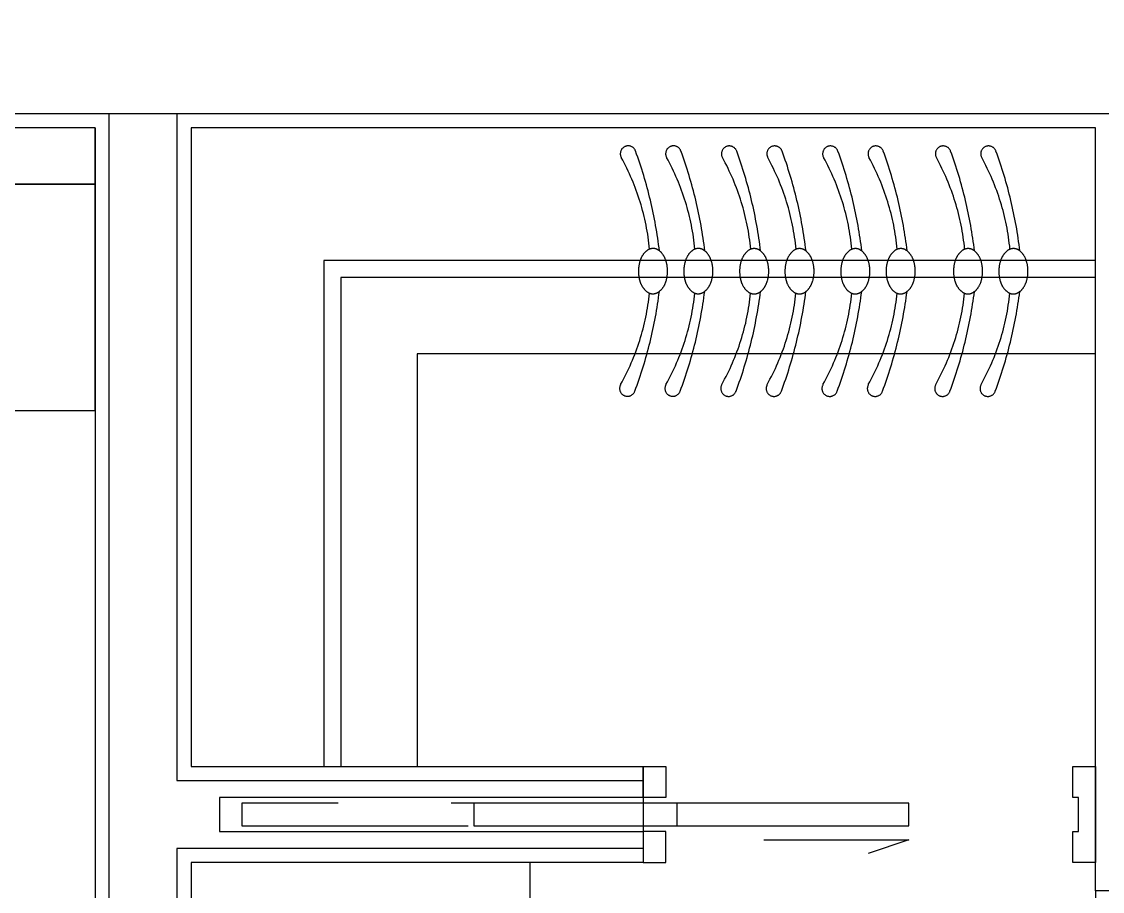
# Model space of a CAD drawing. Header units: millimetres. Extents: x 10000 to 302800, y 6800 to 229018.
# Drawn here: x 182743 to 184656, y 139261 to 140800 of the extents above; entities that cross this region are included whole.
import ezdxf

# ---------------------------------------------------------------- set-up
doc = ezdxf.new("R2010")
doc.units = ezdxf.units.MM
doc.header["$LTSCALE"] = 400
doc.header["$MEASUREMENT"] = 0
for name, pattern in [('X-ROOM TYPE-SR-3Bay_8F 확장형$0$CONTINOUS', [0]), ('X-ROOM TYPE-SR-3Bay_8F 확장형$0$HID', [1.5, 1, -0.5]), ('X-ROOM TYPE-SR-3Bay_8F 확장형$0$HIDDEN', [0.375, 0.25, -0.125])]:
    doc.linetypes.add(name, pattern=pattern)
doc.layers.get('0').update_dxf_attribs({"linetype": 'CONTINUOUS'})
for name, color, linetype in [('A-DIM1', 7, 'CONTINUOUS'), ('X-EXT_8F$0$A-254', 254, 'CONTINUOUS'), ('X-ROOM TYPE-SR-2Bay_2_8F 확장형$0$A-WALD', 7, 'CONTINUOUS'), ('X-ROOM TYPE-SR-3Bay_8F 확장형$0$.WA_BUILT-IN LOW', 252, 'CONTINUOUS'), ('X-ROOM TYPE-SR-3Bay_8F 확장형$0$.WA_Built-in_Lower', 252, 'CONTINUOUS'), ('X-ROOM TYPE-SR-3Bay_8F 확장형$0$.WA_FP_Furn', 252, 'X-ROOM TYPE-SR-3Bay_8F 확장형$0$CONTINOUS'), ('X-ROOM TYPE-SR-3Bay_8F 확장형$0$.WA_Wall-Finish', 252, 'CONTINUOUS'), ('X-ROOM TYPE-SR-3Bay_8F 확장형$0$A-WALD', 7, 'CONTINUOUS'), ('X-ROOM TYPE-SR-3Bay_8F 확장형$0$X-ROOM TYPE-SR-1.3+1.7Bay$0$__Door-bomba', 252, 'CONTINUOUS'), ('X-ROOM TYPE-SR-3Bay_8F 확장형$0$X-ROOM TYPE-SR-2bay_1$0$X-ROOM TYPE-SR-1.3+1.7Bay$0$__Door-bomba', 252, 'CONTINUOUS')]:
    doc.layers.add(name, color=color, linetype=linetype)

# ---------------------------------------------------------------- blocks, each defined once
blk = doc.blocks.new('X-EXT_8F')
at = {"layer": 'X-EXT_8F$0$A-254'}
h = blk.add_hatch(dxfattribs=at)
h.set_pattern_fill('LINE', color=252, scale=100, angle=90)
h.set_pattern_definition([(90, (0, 0), (-317.5, 2e-14), [])])
edge = h.paths.add_edge_path()
edge.add_line((214444.8, 68021.2), (188877.6, 70521.2))
edge.add_line((188877.6, 70521.2), (174255.5, 70521.2))
edge.add_arc((174255.5, 68371.2), 2150, 90, 167)
edge.add_line((172160.6, 68854.9), (172053.9, 68392.8))
edge.add_arc((174148.8, 67909.2), 2150, 167, 180)
edge.add_line((171998.8, 67909.2), (171998.8, 38021.2))
edge.add_arc((174148.8, 38021.2), 2150, 180, 270)
edge.add_line((174148.8, 35871.2), (195098.8, 35871.2))
edge.add_line((195098.8, 35871.2), (195098.8, 36521.2))
edge.add_line((195098.8, 36521.2), (174648.8, 36521.2))
edge.add_arc((174648.8, 38021.2), 1500, 180, 270, ccw=False)
edge.add_line((173148.8, 38021.2), (173148.8, 67371.2))
edge.add_arc((174648.8, 67371.2), 1500, 90, 180, ccw=False)
edge.add_line((174648.8, 68871.2), (187974.8, 68871.2))
edge.add_line((187974.8, 68871.2), (202089.9, 68021.2))
edge.add_line((202089.9, 68021.2), (214444.8, 68021.2))
blk = doc.blocks.new('X-ROOM TYPE-SR-3Bay_8F 확장형')
at = {"color": 8, "linetype": 'X-ROOM TYPE-SR-3Bay_8F 확장형$0$HID'}
blk.add_lwpolyline([(178353.8, 43911.1), (179123.8, 43911.1), (179123.8, 43951.1), (178353.8, 43951.1)], close=True, dxfattribs=at)
at = {"layer": 'X-ROOM TYPE-SR-3Bay_8F 확장형$0$.WA_BUILT-IN LOW', "linetype": 'X-ROOM TYPE-SR-3Bay_8F 확장형$0$HIDDEN', "ltscale": 100}
for points in [[(179863.8, 44911.2), (178498.8, 44911.2), (178498.8, 44016.1)], [(179863.8, 44881.2), (178528.8, 44881.2), (178528.8, 44016.1)]]:
    blk.add_lwpolyline(points, dxfattribs=at)
for centre, radius, start, end in [((179037.1, 45100.4), 13.9, 20.1013, 208.9296), ((179117.3, 45100.4), 13.9, 20.1013, 208.9296), ((179216.1, 45100.2), 13.9, 20.1013, 208.9296), ((179296.4, 45100.2), 13.9, 20.1013, 208.9296), ((179395.1, 45100.2), 13.9, 20.1013, 208.9296), ((179475.4, 45100.2), 13.9, 20.1013, 208.9296), ((179594.6, 45100.2), 13.9, 20.1013, 208.9296), ((179674.9, 45100.2), 13.9, 20.1013, 208.9296), ((178311.4, 44834.8), 786.7, 6.8344, 20.1013), ((178391.7, 44834.8), 786.7, 6.8344, 20.1013), ((178490.4, 44834.6), 786.7, 6.8344, 20.1013), ((178570.7, 44834.6), 786.7, 6.8344, 20.1013), ((178669.5, 44834.6), 786.7, 6.8344, 20.1013), ((178749.7, 44834.6), 786.7, 6.8344, 20.1013), ((178868.9, 44834.6), 786.7, 6.8344, 20.1013), ((178949.2, 44834.6), 786.7, 6.8344, 20.1013), ((178660.4, 44892.1), 416.5, 5.4326, 28.9296), ((178740.6, 44892.1), 416.5, 5.4326, 28.9296), ((178839.4, 44892), 416.5, 5.4326, 28.9296), ((178919.6, 44892), 416.5, 5.4326, 28.9296), ((179018.4, 44892), 416.5, 5.4326, 28.9296), ((179098.6, 44892), 416.5, 5.4326, 28.9296), ((179217.9, 44892), 416.5, 5.4326, 28.9296), ((179298.1, 44892), 416.5, 5.4326, 28.9296), ((178660.4, 44895.4), 416.5, 330.7368, 354.2338), ((178311.8, 44954.8), 786.7, 339.5651, 352.832), ((178740.6, 44895.4), 416.5, 330.7368, 354.2338), ((178392, 44954.8), 786.7, 339.5651, 352.832), ((178839.4, 44895.3), 416.5, 330.7368, 354.2338), ((178490.8, 44954.7), 786.7, 339.5651, 352.832), ((178919.6, 44895.3), 416.5, 330.7368, 354.2338), ((178571, 44954.7), 786.7, 339.5651, 352.832), ((179018.4, 44895.3), 416.5, 330.7368, 354.2338), ((178669.8, 44954.7), 786.7, 339.5651, 352.832), ((179098.6, 44895.3), 416.5, 330.7368, 354.2338), ((178750, 44954.7), 786.7, 339.5651, 352.832), ((179217.9, 44895.3), 416.5, 330.7368, 354.2338), ((178869.3, 44954.7), 786.7, 339.5651, 352.832), ((179298.1, 44895.3), 416.5, 330.7368, 354.2338), ((178949.5, 44954.7), 786.7, 339.5651, 352.832), ((179035.9, 44685), 13.9, 150.7368, 339.5651), ((179116.1, 44685), 13.9, 150.7368, 339.5651), ((179214.9, 44684.8), 13.9, 150.7368, 339.5651), ((179295.2, 44684.8), 13.9, 150.7368, 339.5651), ((179393.9, 44684.8), 13.9, 150.7368, 339.5651), ((179474.2, 44684.8), 13.9, 150.7368, 339.5651), ((179593.4, 44684.8), 13.9, 150.7368, 339.5651), ((179673.6, 44684.8), 13.9, 150.7368, 339.5651)]:
    blk.add_arc(centre, radius, start, end, dxfattribs=at)
at = {"layer": 'X-ROOM TYPE-SR-3Bay_8F 확장형$0$.WA_BUILT-IN LOW', "linetype": 'X-ROOM TYPE-SR-3Bay_8F 확장형$0$HIDDEN', "ltscale": 50}
for centre, radius, start, end in [((179088.3, 44904.7), 30.1, 122.685, 147.1547), ((179081.1, 44915.8), 16.9, 89.8332, 122.685), ((179081.1, 44915.8), 16.9, 56.9814, 89.8332), ((179073.9, 44904.7), 30.1, 32.5117, 56.9814), ((179168.5, 44904.7), 30.1, 122.685, 147.1547), ((179161.3, 44915.8), 16.9, 89.8332, 122.685), ((179161.3, 44915.8), 16.9, 56.9814, 89.8332), ((179154.1, 44904.7), 30.1, 32.5117, 56.9814), ((179267.3, 44904.5), 30.1, 122.685, 147.1547), ((179260.1, 44915.6), 16.9, 89.8332, 122.685), ((179260.1, 44915.6), 16.9, 56.9814, 89.8332), ((179252.9, 44904.5), 30.1, 32.5117, 56.9814), ((179347.5, 44904.5), 30.1, 122.685, 147.1547), ((179340.4, 44915.6), 16.9, 89.8332, 122.685), ((179340.4, 44915.6), 16.9, 56.9814, 89.8332), ((179333.2, 44904.5), 30.1, 32.5117, 56.9814), ((179446.3, 44904.5), 30.1, 122.685, 147.1547), ((179439.1, 44915.6), 16.9, 89.8332, 122.685), ((179439.1, 44915.6), 16.9, 56.9814, 89.8332), ((179431.9, 44904.5), 30.1, 32.5117, 56.9814), ((179526.5, 44904.5), 30.1, 122.685, 147.1547), ((179519.4, 44915.6), 16.9, 89.8332, 122.685), ((179519.4, 44915.6), 16.9, 56.9814, 89.8332), ((179512.2, 44904.5), 30.1, 32.5117, 56.9814), ((179645.8, 44904.5), 30.1, 122.685, 147.1547), ((179638.6, 44915.6), 16.9, 89.8332, 122.685), ((179638.6, 44915.6), 16.9, 56.9814, 89.8332), ((179631.4, 44904.5), 30.1, 32.5117, 56.9814), ((179726, 44904.5), 30.1, 122.685, 147.1547), ((179718.9, 44915.6), 16.9, 89.8332, 122.685), ((179718.9, 44915.6), 16.9, 56.9814, 89.8332), ((179711.7, 44904.5), 30.1, 32.5117, 56.9814), ((179117.7, 44892.5), 62.4, 164.9535, 179.8332), ((179099.6, 44897.3), 43.7, 147.1547, 164.9535), ((179062.5, 44897.4), 43.7, 14.7129, 32.5117), ((179044.4, 44892.7), 62.4, 359.8332, 14.7129), ((179197.9, 44892.5), 62.4, 164.9535, 179.8332), ((179179.9, 44897.3), 43.7, 147.1547, 164.9535), ((179142.7, 44897.4), 43.7, 14.7129, 32.5117), ((179124.7, 44892.7), 62.4, 359.8332, 14.7129), ((179296.7, 44892.3), 62.4, 164.9535, 179.8332), ((179278.6, 44897.1), 43.7, 147.1547, 164.9535), ((179241.5, 44897.2), 43.7, 14.7129, 32.5117), ((179223.5, 44892.5), 62.4, 359.8332, 14.7129), ((179376.9, 44892.3), 62.4, 164.9535, 179.8332), ((179358.9, 44897.1), 43.7, 147.1547, 164.9535), ((179321.7, 44897.2), 43.7, 14.7129, 32.5117), ((179303.7, 44892.5), 62.4, 359.8332, 14.7129), ((179475.7, 44892.3), 62.4, 164.9535, 179.8332), ((179457.7, 44897.1), 43.7, 147.1547, 164.9535), ((179420.5, 44897.2), 43.7, 14.7129, 32.5117), ((179402.5, 44892.5), 62.4, 359.8332, 14.7129), ((179555.9, 44892.3), 62.4, 164.9535, 179.8332), ((179537.9, 44897.1), 43.7, 147.1547, 164.9535), ((179500.8, 44897.2), 43.7, 14.7129, 32.5117), ((179482.7, 44892.5), 62.4, 359.8332, 14.7129), ((179675.2, 44892.3), 62.4, 164.9535, 179.8332), ((179657.1, 44897.1), 43.7, 147.1547, 164.9535), ((179620, 44897.2), 43.7, 14.7129, 32.5117), ((179601.9, 44892.5), 62.4, 359.8332, 14.7129), ((179755.4, 44892.3), 62.4, 164.9535, 179.8332), ((179737.4, 44897.1), 43.7, 147.1547, 164.9535), ((179700.2, 44897.2), 43.7, 14.7129, 32.5117), ((179682.2, 44892.5), 62.4, 359.8332, 14.7129), ((179117.7, 44892.5), 62.4, 179.8332, 194.7129), ((179044.4, 44892.7), 62.4, 344.9535, 359.8332), ((179197.9, 44892.5), 62.4, 179.8332, 194.7129), ((179124.7, 44892.7), 62.4, 344.9535, 359.8332), ((179296.7, 44892.3), 62.4, 179.8332, 194.7129), ((179223.5, 44892.5), 62.4, 344.9535, 359.8332), ((179376.9, 44892.3), 62.4, 179.8332, 194.7129), ((179303.7, 44892.5), 62.4, 344.9535, 359.8332), ((179475.7, 44892.3), 62.4, 179.8332, 194.7129), ((179402.5, 44892.5), 62.4, 344.9535, 359.8332), ((179555.9, 44892.3), 62.4, 179.8332, 194.7129), ((179482.7, 44892.5), 62.4, 344.9535, 359.8332), ((179675.2, 44892.3), 62.4, 179.8332, 194.7129), ((179601.9, 44892.5), 62.4, 344.9535, 359.8332), ((179755.4, 44892.3), 62.4, 179.8332, 194.7129), ((179682.2, 44892.5), 62.4, 344.9535, 359.8332), ((179099.6, 44887.7), 43.7, 194.7129, 212.5117), ((179062.5, 44887.8), 43.7, 327.1547, 344.9535), ((179179.8, 44887.7), 43.7, 194.7129, 212.5117), ((179142.7, 44887.8), 43.7, 327.1547, 344.9535), ((179278.6, 44887.5), 43.7, 194.7129, 212.5117), ((179241.5, 44887.6), 43.7, 327.1547, 344.9535), ((179358.8, 44887.5), 43.7, 194.7129, 212.5117), ((179321.7, 44887.6), 43.7, 327.1547, 344.9535), ((179457.6, 44887.5), 43.7, 194.7129, 212.5117), ((179420.5, 44887.6), 43.7, 327.1547, 344.9535), ((179537.9, 44887.5), 43.7, 194.7129, 212.5117), ((179500.7, 44887.6), 43.7, 327.1547, 344.9535), ((179657.1, 44887.5), 43.7, 194.7129, 212.5117), ((179620, 44887.6), 43.7, 327.1547, 344.9535), ((179737.3, 44887.5), 43.7, 194.7129, 212.5117), ((179700.2, 44887.6), 43.7, 327.1547, 344.9535), ((179088.2, 44880.4), 30.1, 212.5117, 236.9814), ((179081, 44869.4), 16.9, 236.9814, 269.8332), ((179081, 44869.4), 16.9, 269.8332, 302.685), ((179073.8, 44880.5), 30.1, 302.685, 327.1547), ((179168.4, 44880.4), 30.1, 212.5117, 236.9814), ((179161.2, 44869.4), 16.9, 236.9814, 269.8332), ((179161.2, 44869.4), 16.9, 269.8332, 302.685), ((179154.1, 44880.5), 30.1, 302.685, 327.1547), ((179267.2, 44880.3), 30.1, 212.5117, 236.9814), ((179260, 44869.2), 16.9, 236.9814, 269.8332), ((179260, 44869.2), 16.9, 269.8332, 302.685), ((179252.9, 44880.3), 30.1, 302.685, 327.1547), ((179347.4, 44880.3), 30.1, 212.5117, 236.9814), ((179340.2, 44869.2), 16.9, 236.9814, 269.8332), ((179340.2, 44869.2), 16.9, 269.8332, 302.685), ((179333.1, 44880.3), 30.1, 302.685, 327.1547), ((179446.2, 44880.3), 30.1, 212.5117, 236.9814), ((179439, 44869.2), 16.9, 236.9814, 269.8332), ((179439, 44869.2), 16.9, 269.8332, 302.685), ((179431.9, 44880.3), 30.1, 302.685, 327.1547), ((179526.4, 44880.3), 30.1, 212.5117, 236.9814), ((179519.2, 44869.2), 16.9, 236.9814, 269.8332), ((179519.2, 44869.2), 16.9, 269.8332, 302.685), ((179512.1, 44880.3), 30.1, 302.685, 327.1547), ((179645.7, 44880.3), 30.1, 212.5117, 236.9814), ((179638.5, 44869.2), 16.9, 236.9814, 269.8332), ((179638.5, 44869.2), 16.9, 269.8332, 302.685), ((179631.4, 44880.3), 30.1, 302.685, 327.1547), ((179725.9, 44880.3), 30.1, 212.5117, 236.9814), ((179718.7, 44869.2), 16.9, 236.9814, 269.8332), ((179718.7, 44869.2), 16.9, 269.8332, 302.685), ((179711.6, 44880.3), 30.1, 302.685, 327.1547)]:
    blk.add_arc(centre, radius, start, end, dxfattribs=at)
at = {"layer": 'X-ROOM TYPE-SR-3Bay_8F 확장형$0$.WA_Built-in_Lower'}
blk.add_line((178863.8, 42946.1), (178863.8, 43846.1), dxfattribs=at)
blk.add_lwpolyline([(179863.8, 44746.2), (178663.8, 44746.2), (178663.8, 44016.1)], dxfattribs=at)
at = {"layer": 'X-ROOM TYPE-SR-3Bay_8F 확장형$0$.WA_FP_Furn', "ltscale": 0.2}
blk.add_lwpolyline([(178093.8, 45046.2), (177493.8, 45046.2), (177493.8, 44646.2), (178093.8, 44646.2)], close=True, dxfattribs=at)
at = {"layer": 'X-ROOM TYPE-SR-3Bay_8F 확장형$0$.WA_Wall-Finish'}
for p, q in [((178093.8, 45146.2), (173348.7, 45146.2)), ((178093.8, 45146.2), (178093.8, 42776.1)), ((179063.8, 44016.1), (179063.8, 43846.1)), ((178263.8, 43846.1), (178263.8, 42946.1)), ((179063.8, 43846.1), (178263.8, 43846.1)), ((180048.8, 43796.1), (179863.8, 43796.1))]:
    blk.add_line(p, q, dxfattribs=at)
at = {"layer": 'X-ROOM TYPE-SR-3Bay_8F 확장형$0$.WA_Wall-Finish', "ltscale": 2}
blk.add_lwpolyline([(175243.8, 45046.2), (178093.8, 45046.2), (178093.8, 45146.2), (175243.8, 45146.2)], close=True, dxfattribs=at)
at = {"layer": 'X-ROOM TYPE-SR-3Bay_8F 확장형$0$.WA_Wall-Finish'}
blk.add_lwpolyline([(179863.8, 43796.1), (179863.8, 45146.2), (178263.8, 45146.2), (178263.8, 44016.1), (179063.8, 44016.1)], dxfattribs=at)
at = {"layer": 'X-ROOM TYPE-SR-3Bay_8F 확장형$0$A-WALD'}
for p, q in [((178118.8, 42801.1), (178118.8, 45171.2)), ((178238.8, 45171.2), (178238.8, 43991.1)), ((178238.8, 43991.1), (179063.8, 43991.1)), ((179063.8, 43991.1), (179063.8, 43961.1)), ((179063.8, 43901.1), (179063.8, 43871.1)), ((178238.8, 43871.1), (178238.8, 42921.1)), ((179063.8, 43871.1), (178238.8, 43871.1))]:
    blk.add_line(p, q, dxfattribs=at)
for points in [[(181843.7, 45871.2), (181843.7, 45671), (180008.8, 45671.1), (180008.8, 45171.2), (173348.7, 45171.2)], [(179063.8, 43961.1), (178313.8, 43961.1), (178313.8, 43901.1), (179063.8, 43901.1)]]:
    blk.add_lwpolyline(points, dxfattribs=at)
at = {"layer": 'X-ROOM TYPE-SR-3Bay_8F 확장형$0$X-ROOM TYPE-SR-1.3+1.7Bay$0$__Door-bomba'}
blk.add_lwpolyline([(179277.1, 43886.3), (179533.8, 43886.3), (179462, 43862.3)], dxfattribs=at)
at = {"layer": 'X-ROOM TYPE-SR-3Bay_8F 확장형$0$X-ROOM TYPE-SR-2bay_1$0$X-ROOM TYPE-SR-1.3+1.7Bay$0$__Door-bomba', "elevation": 0}
for points in [[(179103.8, 43961.1), (179063.8, 43961.1), (179063.8, 44016.1), (179103.8, 44016.1)], [(179103.8, 43901.1), (179063.8, 43901.1), (179063.8, 43846.1), (179103.8, 43846.1)]]:
    blk.add_lwpolyline(points, close=True, dxfattribs=at)
at = {"layer": 'X-ROOM TYPE-SR-3Bay_8F 확장형$0$X-ROOM TYPE-SR-2bay_1$0$X-ROOM TYPE-SR-1.3+1.7Bay$0$__Door-bomba'}
for points in [[(179823.8, 43846.1), (179823.8, 43901.1), (179833.8, 43901.1), (179833.8, 43961.1), (179823.8, 43961.1), (179823.8, 44016.1), (179863.8, 44016.1), (179863.8, 43846.1), (179823.8, 43846.1)], [(179863.8, 43756.1), (179926.3, 43756.1), (179926.3, 43766.1), (179986.3, 43766.1), (179986.3, 43756.1), (180048.8, 43756.1), (180048.8, 43796.1), (179863.8, 43796.1), (179863.8, 43756.1)]]:
    blk.add_lwpolyline(points, dxfattribs=at)
blk.add_lwpolyline([(178763.8, 43911.1), (179533.8, 43911.1), (179533.8, 43951.1), (178763.8, 43951.1)], close=True, dxfattribs=at)
blk = doc.blocks.new('X-ROOM TYPE-SR-2Bay_2_8F 확장형')
at = {"layer": 'X-ROOM TYPE-SR-2Bay_2_8F 확장형$0$A-WALD'}
blk.add_lwpolyline([(181878.9, 45871.1), (181878.9, 45671.1), (180009.1, 45671.1), (180009.1, 45171.2), (173349, 45171.2)], dxfattribs=at)
blk = doc.blocks.new('X-INT-HOTEL-8F')
for name in ['X-ROOM TYPE-SR-2Bay_2_8F 확장형', 'X-ROOM TYPE-SR-3Bay_8F 확장형']:
    blk.add_blockref(name, (0, 0))
blk = doc.blocks.new('X-BASE-8F')
blk.add_blockref('X-EXT_8F', (0, 0))
blk.add_blockref('X-INT-HOTEL-8F', (0, 0))

msp = doc.modelspace()

# ---------------------------------------------------------------- block references
at = {"layer": 'A-DIM1'}
msp.add_blockref('X-BASE-8F', (4779.3, 95465.6), dxfattribs=at)

doc.saveas('drawing.dxf')
